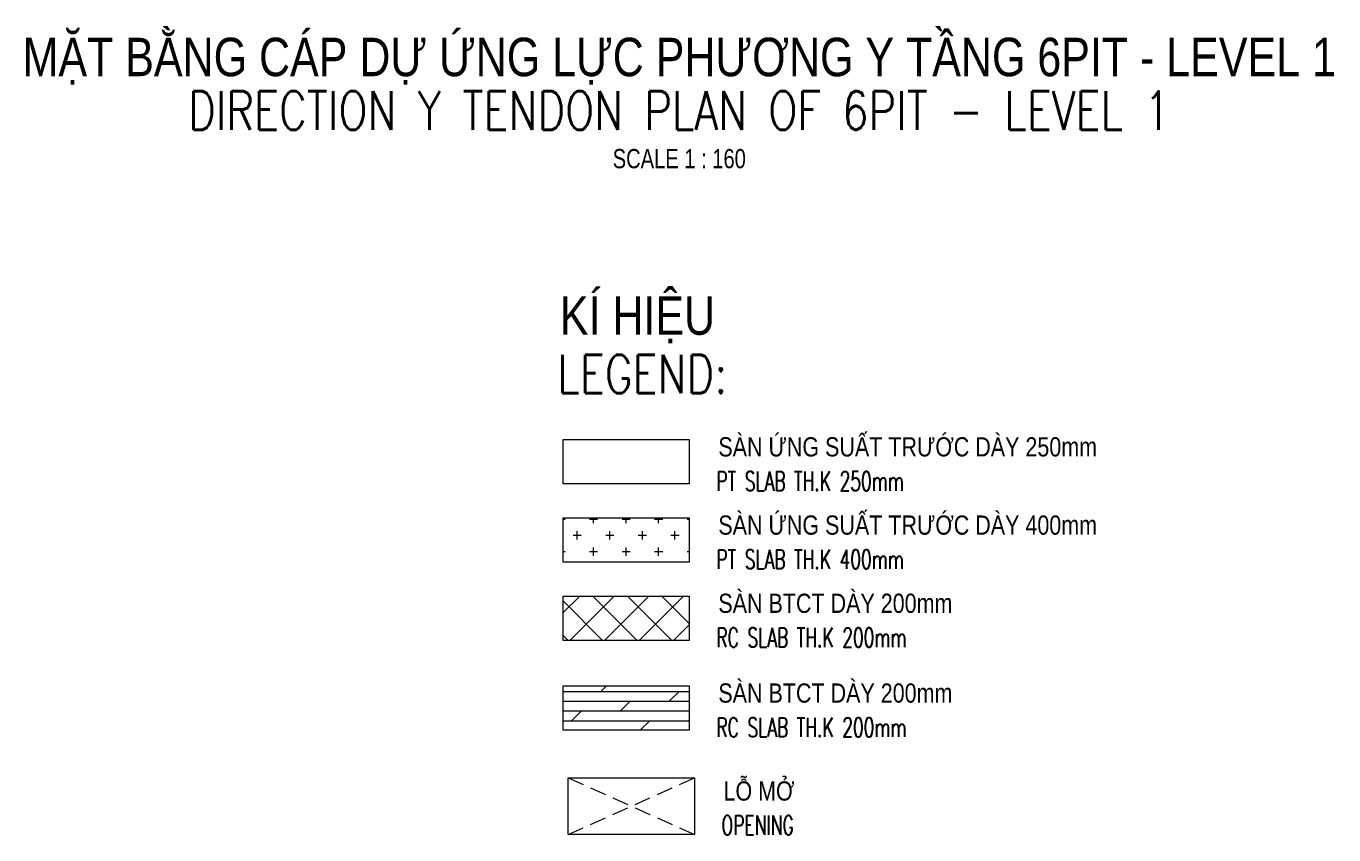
# Model space of a CAD drawing. Header units: millimetres. Extents: x 125183 to 591045, y -24154 to 44743.
# Drawn here: x 529097 to 554597, y -24065 to -8287 of the extents above; entities that cross this region are included whole.
import ezdxf
from ezdxf.enums import TextEntityAlignment as Align

# ---------------------------------------------------------------- set-up
doc = ezdxf.new("R2010")
doc.units = ezdxf.units.MM
doc.linetypes.add('DASHED2', pattern=[9.525, 6.35, -3.175])
for name, color, linetype, lineweight in [('NDC_S_ANNO', 7, 'Continuous', 20), ('NDC_S_ENG TEXT', 2, 'Continuous', 20), ('NDC_S_ENG TITLE', 3, 'Continuous', 20), ('NDC_S_HATCH MATERIAL', 8, 'Continuous', 13), ('NDC_S_OPENING', 9, 'DASHED2', 13), ('NDC_S_SLAB', 2, 'Continuous', 20), ('NDC_S_TEXT SYMBOL', 7, 'Continuous', 20), ('NDC_S_VN TEXT', 7, 'Continuous', 20), ('NDC_S_VN TITLE', 6, 'Continuous', 35)]:
    doc.layers.add(name, color=color, linetype=linetype, lineweight=lineweight)
doc.styles.add('$0$NDC_EN TXT', font='romans.shx', dxfattribs={"width": 0.8})
doc.styles.add('NDC_ANNO', font='', dxfattribs={"width": 0.8})
doc.styles.add('NDC_EN TXT', font='romans.shx', dxfattribs={"width": 0.8})
doc.styles.add('NDC_VIE TXT', font='arial.ttf', dxfattribs={"width": 0.8})
doc.styles.get('NDC_ANNO').set_extended_font_data('Dotum')

# ---------------------------------------------------------------- blocks, each defined once
blk = doc.blocks.new('Drawing name_symbol')
at = {"layer": 'NDC_S_ENG TITLE', "style": 'NDC_EN TXT', "width": 0.8}
blk.add_attdef('SECTDET1', text='', height=5, dxfattribs=at).set_placement((0, 1.01), align=Align.CENTER)
at = {"layer": 'NDC_S_TEXT SYMBOL', "lineweight": 25, "style": 'NDC_ANNO', "width": 0.8}
blk.add_attdef('SSCALE', text='', height=2.5, dxfattribs=at).set_placement((0, -4), align=Align.CENTER)
at = {"layer": 'NDC_S_VN TITLE', "style": 'NDC_VIE TXT', "width": 0.8}
blk.add_attdef('SECTDET2', text='', height=5, dxfattribs=at).set_placement((0, 7.97), align=Align.CENTER)

msp = doc.modelspace()

# ---------------------------------------------------------------- hatches: boundary and pattern name
at = {"layer": 'NDC_S_HATCH MATERIAL', "ltscale": 100}
h = msp.add_hatch(dxfattribs=at)
h.set_pattern_fill('CROSS', color=256, scale=50)
h.set_pattern_definition([(0, (335611.38, -9648.62), (317.5, 317.5), [158.75, -476.25]), (90, (335690.75, -9728), (-317.5, 317.5), [158.75, -476.25])])
h.paths.add_polyline_path([(539569, -17880), (539569, -18744), (542028, -18744), (542028, -17880)])
h = msp.add_hatch(dxfattribs=at)
h.set_pattern_fill('ANSI37', color=256, scale=150)
h.set_pattern_definition([(45, (343689.2, -15574.14), (-336.7596, 336.7596), []), (135, (343689.2, -15574.14), (-336.7596, -336.7596), [])])
h.paths.add_polyline_path([(539569, -19406), (539569, -20270), (542028, -20270), (542028, -19406)])
h = msp.add_hatch(dxfattribs=at)
h.set_pattern_fill('DOLMIT', color=256, scale=30)
h.set_pattern_definition([(0, (356471.57, -882.83), (0, 190.5), []), (45, (356471.6, -882.83), (-380.9997, 380.9997), [269.4077, -538.8154])])
h.paths.add_polyline_path([(542028, -21157), (539569, -21157), (539569, -22021), (542028, -22021)])

# ---------------------------------------------------------------- linework, layer by layer
at = {"layer": 'NDC_S_OPENING', "ltscale": 50}
for p, q in [((539669, -22950), (542127, -24058)), ((539669, -24058), (542127, -22950))]:
    msp.add_line(p, q, dxfattribs=at)
at = {"layer": 'NDC_S_SLAB'}
for points in [[(539569, -16354), (542028, -16354), (542028, -17218), (539569, -17218)], [(539569, -17880), (542028, -17880), (542028, -18744), (539569, -18744)], [(539569, -19406), (542028, -19406), (542028, -20270), (539569, -20270)], [(539569, -21157), (542028, -21157), (542028, -22021), (539569, -22021)], [(539669, -22950), (542127, -22950), (542127, -24058), (539669, -24058)]]:
    msp.add_lwpolyline(points, close=True, dxfattribs=at)

# ---------------------------------------------------------------- block references
at = {"layer": 'NDC_S_ANNO', "xscale": 150, "yscale": 150, "zscale": 150}
msp.add_blockref('Drawing name_symbol', (541833, -10459), dxfattribs=at).add_auto_attribs({'SECTDET1': 'DIRECTION Y TENDON PLAN OF 6PIT - LEVEL 1', 'SECTDET2': 'MẶT BẰNG CÁP DỰ ỨNG LỰC PHƯƠNG Y TẦNG 6PIT - LEVEL 1', 'SSCALE': 'SCALE 1 : 160'})

# ---------------------------------------------------------------- texts
at = {"layer": 'NDC_S_ENG TEXT', "style": '$0$NDC_EN TXT'}
for s, height, width, p in [('LEGEND:', 750, 0.8, (539455, -15449)), ('PT SLAB TH.K 250mm', 375, 0.65, (542556, -17350)), ('PT SLAB TH.K 400mm', 375, 0.65, (542556, -18876)), ('RC SLAB TH.K 200mm', 375, 0.65, (542556, -20402)), ('RC SLAB TH.K 200mm', 375, 0.65, (542556, -22154)), ('OPENING', 375, 0.65, (542656, -24065))]:
    msp.add_text(s, height=height, dxfattribs=dict(at, width=width)).set_placement(p)
at = {"layer": 'NDC_S_VN TEXT', "style": 'NDC_VIE TXT', "width": 0.8}
msp.add_text('KÍ HIỆU', height=750, dxfattribs=at).set_placement((539505, -13558), align=Align.TOP_LEFT)
for s, p in [('SÀN ỨNG SUẤT TRƯỚC DÀY 250mm', (542595, -16682)), ('SÀN ỨNG SUẤT TRƯỚC DÀY 400mm', (542595, -18208)), ('SÀN BTCT DÀY 200mm', (542595, -19734)), ('SÀN BTCT DÀY 200mm', (542595, -21485)), ('LỖ MỞ', (542695, -23396))]:
    msp.add_text(s, height=375, dxfattribs=at).set_placement(p)

doc.saveas('drawing.dxf')
